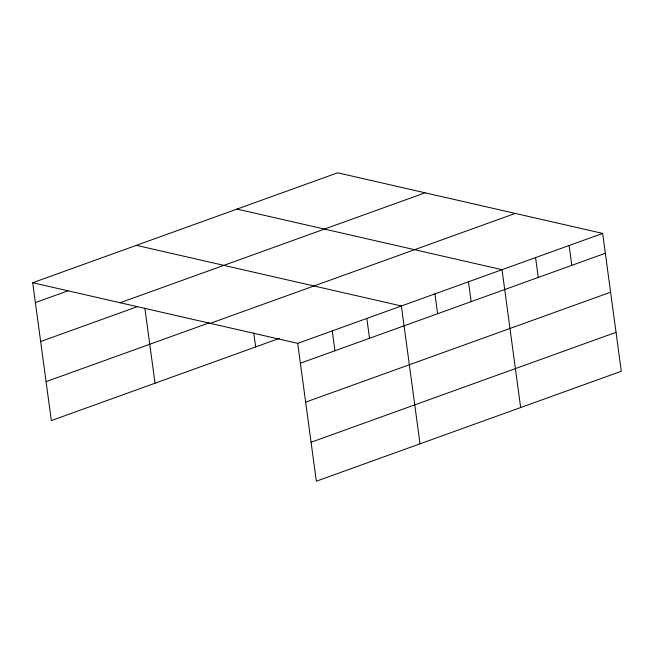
<?xml version="1.0" encoding="UTF-8"?>
<svg xmlns="http://www.w3.org/2000/svg" width="654" height="654" viewBox="0 0 654 654"><rect width="100%" height="100%" fill="white"/><g stroke="black" fill="none" stroke-linecap="round" stroke-linejoin="round"><path stroke-width="0.98" d="M32.7 282.732L337.66 172.803L602.661 233.413L621.3 371.268L316.34 481.197L297.701 343.35L32.7 282.732L51.339 420.587L279.626 338.29M35.381 302.581L68.024 290.817M120.148 302.737L425.108 192.807M40.646 341.527L137.618 306.571M46.074 381.642L209.182 322.847M210.253 323.346L515.213 213.417M297.701 343.35L602.661 233.413M300.382 363.199L605.342 253.262M305.647 402.136L610.607 292.207M311.075 442.251L616.035 332.322M237.026 209.084L502.027 269.693L520.666 407.54M136.384 245.356L401.392 305.974L420.023 443.821M569.119 245.512L571.8 265.361M535.569 257.602L538.258 277.451M468.477 281.784L471.166 301.633M434.935 293.875L437.616 313.724M366.829 318.433L369.51 338.281M332.265 330.891L334.946 350.74M253.768 332.951L255.657 346.931M144.877 308.157L155.023 383.203"/></g></svg>
